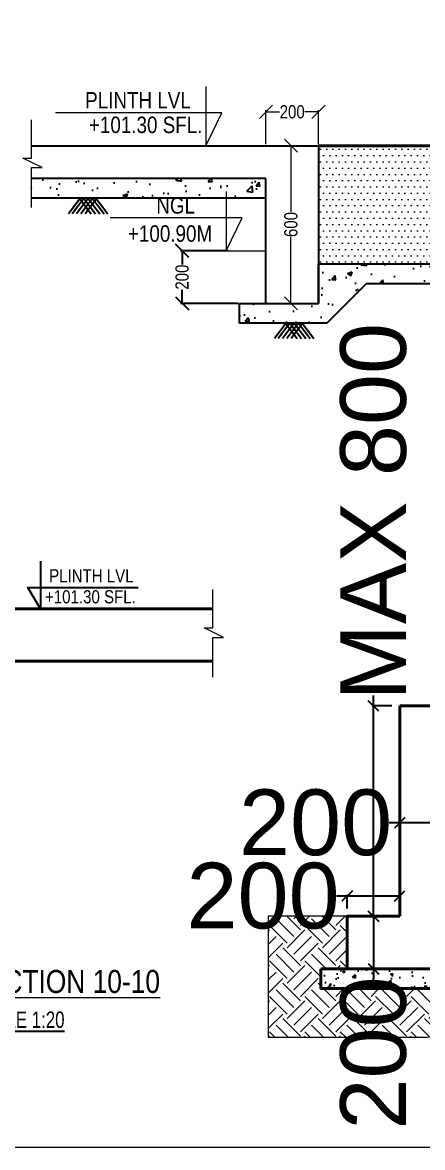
# Model space of a CAD drawing. Header units: millimetres. Extents: x 372 to 37729, y 179 to 80599.
# Drawn here: x 17064 to 18586, y 10343 to 14622 of the extents above; entities that cross this region are included whole.
import ezdxf

# ---------------------------------------------------------------- set-up
doc = ezdxf.new("R2010")
doc.units = ezdxf.units.MM
for name, pattern in [('CONTINOUS', [0]), ('CONTINU', [0]), ('DASHDOT', [1, 0.5, -0.25, 0, -0.25])]:
    doc.linetypes.add(name, pattern=pattern)
for name, color, linetype, lineweight in [('A-CONC-PATT', 253, 'Continuous', 0), ('A-GRID-LINE', 252, 'DASHDOT', 15), ('A-WALL', 2, 'Continuous', 40), ('A-WALL-PATT', 8, 'Continuous', 9), ('S - BEAM', 7, 'Continuous', 13), ('S - COL', 5, 'Continuous', 40), ('S - SEC CUT', 5, 'Continuous', 13), ('S - SEC CUT TXT', 1, 'Continuous', 13), ('STR-Stair', 1, 'Continuous', 13)]:
    doc.layers.add(name, color=color, linetype=linetype, lineweight=lineweight)
for name, color, linetype in [('BEAM-1', 7, 'CONTINU'), ('NON STR WALL', 4, 'Continuous'), ('S - HATCH', 8, 'Continuous'), ('S-SECTION', 5, 'Continuous'), ('TEMP', 8, 'Continuous'), ('TEXT', 7, 'Continuous')]:
    doc.layers.add(name, color=color, linetype=linetype)
doc.styles.add('SD', font='ARIALNB.TTF')
doc.styles.add('SED', font='ARIALN.TTF', dxfattribs={"height": 50})
doc.styles.add('SOBHA', font='arial.ttf')
doc.styles.add('sobha.sed', font='swisscl.ttf')
doc.dimstyles.new('S--20', dxfattribs={"dimscale": 20, "dimtxt": 12.5, "dimasz": 2, "dimexe": 0.25, "dimexo": 1.5, "dimgap": 0.1, "dimtad": 0, "dimdec": 0, "dimrnd": 0.0005, "dimzin": 0, "dimdsep": 46, "dimtxsty": 'SOBHA', "dimblk": 'OBLIQUE', "dimcen": 0.09, "dimclrd": 8, "dimclre": 8, "dimclrt": 4, "dimadec": 0, "dimazin": 0, "dimtfac": 1, "dimtdec": 0, "dimtofl": 0, "dimtmove": 0, "dimatfit": 3, "dimfxl": 0.18, "dimtolj": 1, "dimtzin": 0, "dimlwd": -1, "dimlwe": -1, "dimarcsym": 0})
doc.dimstyles.new('S--25', dxfattribs={"dimscale": 25, "dimtxt": 50, "dimasz": 2, "dimexe": 0.25, "dimexo": 0.25, "dimgap": 0.1, "dimtad": 0, "dimdec": 0, "dimrnd": 0.0005, "dimzin": 0, "dimdsep": 46, "dimtxsty": 'SED', "dimblk": 'OBLIQUE', "dimcen": 0.09, "dimclrd": 8, "dimclre": 8, "dimclrt": 6, "dimadec": 0, "dimazin": 0, "dimtfac": 1, "dimtdec": 0, "dimtofl": 0, "dimtmove": 0, "dimatfit": 3, "dimfxl": 0.18, "dimtolj": 1, "dimtzin": 0, "dimlwd": -1, "dimlwe": -1, "dimarcsym": 0})

# ---------------------------------------------------------------- blocks, each defined once
blk = doc.blocks.new('_Oblique')
at = {"color": 0, "linetype": 'ByBlock', "lineweight": -2}
blk.add_line((-0.5, -0.5), (0.5, 0.5), dxfattribs=at)
blk = doc.blocks.new('*D443')
at = {"layer": 'BEAM-1', "color": 8, "transparency": 16777216}
for p, q in [((17846.7, 13753.7), (17664.8, 13753.7)), ((17671, 13753.7), (17671, 13701.7)), ((17671, 13553.7), (17671, 13605.6)), ((17883.7, 13553.7), (17664.8, 13553.7))]:
    blk.add_line(p, q, dxfattribs=at)
at = {"layer": 'Defpoints', "color": 0, "transparency": 16777216}
for p in [(17853, 13753.7), (17671, 13553.7), (17889.9, 13553.7)]:
    blk.add_point(p, dxfattribs=at)
at = {"layer": 'BEAM-1', "color": 8, "transparency": 16777216, "xscale": 50, "yscale": 50, "zscale": 50}
for p, rotation in [((17671, 13753.7), 90), ((17671, 13553.7), 270)]:
    blk.add_blockref('_Oblique', p, dxfattribs=dict(at, rotation=rotation))
at = {"layer": 'BEAM-1', "color": 6, "transparency": 16777216, "insert": (17671, 13653.7), "char_height": 50, "attachment_point": 5, "rotation": 90, "style": 'SED'}
blk.add_mtext('\\A1;200', dxfattribs=at)
blk = doc.blocks.new('*D332')
at = {"layer": 'Defpoints', "color": 0, "linetype": 'ByBlock', "transparency": 16777216}
for p in [(18063.9, 14153.7), (18085, 14153.7), (18063.9, 13553.7)]:
    blk.add_point(p, dxfattribs=at)
at = {"layer": 'STR-Stair', "color": 8, "transparency": 16777216}
for p, q in [((18070.2, 14153.7), (18091.3, 14153.7)), ((18085, 14153.7), (18085, 13901.5)), ((18085, 13553.7), (18085, 13805.8)), ((18070.2, 13553.7), (18091.3, 13553.7))]:
    blk.add_line(p, q, dxfattribs=at)
at = {"layer": 'STR-Stair', "color": 8, "linetype": 'ByBlock', "transparency": 16777216, "xscale": 50, "yscale": 50, "zscale": 50}
for p, rotation in [((18085, 14153.7), 90), ((18085, 13553.7), 270)]:
    blk.add_blockref('_Oblique', p, dxfattribs=dict(at, rotation=rotation))
at = {"layer": 'STR-Stair', "color": 6, "linetype": 'ByBlock', "transparency": 16777216, "insert": (18085, 13853.7), "char_height": 50, "attachment_point": 5, "rotation": 90, "style": 'SED'}
blk.add_mtext('\\A1;600', dxfattribs=at)
blk = doc.blocks.new('*D333')
at = {"layer": 'Defpoints', "color": 0, "linetype": 'ByBlock', "transparency": 16777216}
for p in [(17989.9, 14282.2), (17989.9, 14153.7), (18189.9, 14153.7)]:
    blk.add_point(p, dxfattribs=at)
at = {"layer": 'STR-Stair', "color": 8, "transparency": 16777216}
for p, q in [((17989.9, 14159.9), (17989.9, 14288.5)), ((17989.9, 14282.2), (18041.9, 14282.2)), ((18189.9, 14282.2), (18138, 14282.2)), ((18189.9, 14159.9), (18189.9, 14288.5))]:
    blk.add_line(p, q, dxfattribs=at)
at = {"layer": 'STR-Stair', "color": 8, "linetype": 'ByBlock', "transparency": 16777216, "xscale": 50, "yscale": 50, "zscale": 50, "rotation": 180}
blk.add_blockref('_Oblique', (17989.9, 14282.2), dxfattribs=at)
at = {"layer": 'STR-Stair', "color": 8, "linetype": 'ByBlock', "transparency": 16777216, "xscale": 50, "yscale": 50, "zscale": 50}
blk.add_blockref('_Oblique', (18189.9, 14282.2), dxfattribs=at)
at = {"layer": 'STR-Stair', "color": 6, "linetype": 'ByBlock', "transparency": 16777216, "insert": (18089.9, 14282.2), "char_height": 50, "attachment_point": 5, "style": 'SED'}
blk.add_mtext('\\A1;200', dxfattribs=at)
blk = doc.blocks.new('*D306')
at = {"layer": 'Defpoints', "color": 0, "linetype": 'ByBlock', "transparency": 16777216}
for p in [(18498.8, 11677.3), (18698.8, 11677.3), (18498.8, 11578)]:
    blk.add_point(p, dxfattribs=at)
at = {"layer": 'NON STR WALL', "color": 8, "transparency": 16777216}
for p, q in [((18498.8, 11647.3), (18498.8, 11573)), ((18698.8, 11647.3), (18698.8, 11573)), ((18498.8, 11578), (18458.8, 11578)), ((18698.8, 11578), (18498.8, 11578))]:
    blk.add_line(p, q, dxfattribs=at)
at = {"layer": 'NON STR WALL', "color": 8, "linetype": 'ByBlock', "transparency": 16777216, "xscale": 40, "yscale": 40, "zscale": 40, "rotation": 180}
blk.add_blockref('_Oblique', (18498.8, 11578), dxfattribs=at)
at = {"layer": 'NON STR WALL', "color": 8, "linetype": 'ByBlock', "transparency": 16777216, "xscale": 40, "yscale": 40, "zscale": 40}
blk.add_blockref('_Oblique', (18698.8, 11578), dxfattribs=at)
at = {"layer": 'NON STR WALL', "color": 4, "linetype": 'ByBlock', "transparency": 16777216, "insert": (18178.9, 11578), "char_height": 250, "attachment_point": 5, "style": 'SOBHA'}
blk.add_mtext('\\A1;200', dxfattribs=at)
blk = doc.blocks.new('*D428')
at = {"layer": 'Defpoints', "color": 0, "linetype": 'ByBlock', "transparency": 16777216}
for p in [(18298.8, 11299.2), (18298.8, 11222.2), (18498.8, 11222.2)]:
    blk.add_point(p, dxfattribs=at)
at = {"layer": 'NON STR WALL', "color": 8, "transparency": 16777216}
for p, q in [((18298.8, 11299.2), (18258.8, 11299.2)), ((18298.8, 11252.2), (18298.8, 11304.2)), ((18498.8, 11299.2), (18298.8, 11299.2)), ((18498.8, 11252.2), (18498.8, 11304.2))]:
    blk.add_line(p, q, dxfattribs=at)
at = {"layer": 'NON STR WALL', "color": 8, "linetype": 'ByBlock', "transparency": 16777216, "xscale": 40, "yscale": 40, "zscale": 40, "rotation": 180}
blk.add_blockref('_Oblique', (18298.8, 11299.2), dxfattribs=at)
at = {"layer": 'NON STR WALL', "color": 8, "linetype": 'ByBlock', "transparency": 16777216, "xscale": 40, "yscale": 40, "zscale": 40}
blk.add_blockref('_Oblique', (18498.8, 11299.2), dxfattribs=at)
at = {"layer": 'NON STR WALL', "color": 4, "linetype": 'ByBlock', "transparency": 16777216, "insert": (17978.9, 11299.2), "char_height": 250, "attachment_point": 5, "style": 'SOBHA'}
blk.add_mtext('\\A1;200', dxfattribs=at)
blk = doc.blocks.new('*D307')
at = {"layer": 'Defpoints', "color": 0, "linetype": 'ByBlock', "transparency": 16777216}
for p in [(18414.3, 11222.2), (18399.3, 11022.2), (18414.3, 11022.2)]:
    blk.add_point(p, dxfattribs=at)
at = {"layer": 'NON STR WALL', "color": 8, "transparency": 16777216}
for p, q in [((18384.3, 11222.2), (18394.3, 11222.2)), ((18399.3, 11222.2), (18399.3, 11022.2)), ((18384.3, 11022.2), (18394.3, 11022.2)), ((18399.3, 11022.2), (18399.3, 10982.2))]:
    blk.add_line(p, q, dxfattribs=at)
at = {"layer": 'NON STR WALL', "color": 8, "linetype": 'ByBlock', "transparency": 16777216, "xscale": 40, "yscale": 40, "zscale": 40}
for p, rotation in [((18399.3, 11222.2), 90), ((18399.3, 11022.2), 270)]:
    blk.add_blockref('_Oblique', p, dxfattribs=dict(at, rotation=rotation))
at = {"layer": 'NON STR WALL', "color": 4, "linetype": 'ByBlock', "transparency": 16777216, "insert": (18399.3, 10702.3), "char_height": 250, "attachment_point": 5, "rotation": 90, "style": 'SOBHA'}
blk.add_mtext('\\A1;200', dxfattribs=at)
blk = doc.blocks.new('*D430')
at = {"layer": 'Defpoints', "color": 0, "linetype": 'ByBlock', "transparency": 16777216}
for p in [(18399.3, 12022.2), (18498.8, 12022.2), (18498.8, 11222.2)]:
    blk.add_point(p, dxfattribs=at)
at = {"layer": 'NON STR WALL', "color": 8, "transparency": 16777216}
for p, q in [((18399.3, 12022.2), (18399.3, 12062.2)), ((18468.8, 12022.2), (18394.3, 12022.2)), ((18399.3, 11222.2), (18399.3, 12022.2)), ((18468.8, 11222.2), (18394.3, 11222.2))]:
    blk.add_line(p, q, dxfattribs=at)
at = {"layer": 'NON STR WALL', "color": 8, "linetype": 'ByBlock', "transparency": 16777216, "xscale": 40, "yscale": 40, "zscale": 40}
for p, rotation in [((18399.3, 12022.2), 90), ((18399.3, 11222.2), 270)]:
    blk.add_blockref('_Oblique', p, dxfattribs=dict(at, rotation=rotation))
at = {"layer": 'NON STR WALL', "color": 4, "linetype": 'ByBlock', "transparency": 16777216, "insert": (18399.3, 12761.2), "char_height": 250, "attachment_point": 5, "rotation": 90, "style": 'SOBHA'}
blk.add_mtext('\\A1;MAX 800', dxfattribs=at)

msp = doc.modelspace()

# ---------------------------------------------------------------- hatches: boundary and pattern name
at = {"layer": 'A-CONC-PATT', "linetype": 'ByBlock'}
h = msp.add_hatch(dxfattribs=at)
h.set_pattern_fill('EARTH', color=8, scale=15, angle=45)
h.set_pattern_definition([(45, (123594.12, 2235012.68), (0, 134.703842), [95.25, -95.25]), (45, (123568.87, 2235037.93), (0, 134.703842), [95.25, -95.25]), (45, (123543.61, 2235063.19), (0, 134.703842), [95.25, -95.25]), (135, (123543.61, 2235080.03), (-134.703842, 0), [95.25, -95.25]), (135, (123568.87, 2235105.28), (-134.703842, 0), [95.25, -95.25]), (135, (123594.12, 2235130.54), (-134.703842, 0), [95.25, -95.25])])
h.paths.add_polyline_path([(17998.3, 10762.2), (18603.2, 10762.2), (18972.4, 10836), (19145.9, 10870.8), (19316.9, 10870.8), (19522, 10870.8), (19998.8, 10857.3), (20387.2, 10774.1), (20695.3, 10774.1), (20824.5, 10826.3), (20824.5, 10960.9), (20920.8, 11057.1), (20920.8, 11180.8), (20793.6, 11262), (20698.8, 11222.2), (20698.8, 11147.2), (20298.8, 11147.2), (20298.8, 11222.2), (18898.8, 11222.2), (18898.8, 11022.2), (18998.8, 11022.2), (18998.8, 10947.2), (18198.8, 10947.2), (18198.8, 11022.2), (18298.8, 11022.2), (18298.8, 11222.2), (17998.3, 11222.2)])
h.paths.add_polyline_path([(19728.3, 10831.7), (20436, 10831.7), (20436, 11346.9), (19728.3, 11346.9)], flags=9)
h.paths.add_polyline_path([(20640.3, 11002.6), (21348, 11002.6), (21348, 11517.8), (20640.3, 11517.8)], flags=9)
h.paths.add_polyline_path([(18940.3, 10818.8), (19648, 10818.8), (19648, 11333.9), (18940.3, 11333.9)], flags=9)
h.paths.add_polyline_path([(19833.6, 10944.5), (20152.6, 10944.5), (20152.6, 11049.9), (19833.6, 11049.9)], flags=24)
at = {"layer": 'A-WALL-PATT', "ltscale": 25}
h = msp.add_hatch(dxfattribs=at)
h.set_pattern_fill('DOTS', color=256, scale=15)
h.set_pattern_definition([(0, (122269.947, 2235012.675), (11.90625, 23.8125), [0, -23.8125])])
h.paths.add_polyline_path([(20289.9, 13703.7), (20289.9, 13853.7), (19889.9, 13853.7), (19889.9, 13953.7), (19489.9, 13953.7), (19489.9, 14053.7), (19089.9, 14053.7), (19089.9, 14153.7), (18189.9, 14153.7), (18189.9, 13703.7)])
at = {"layer": 'BEAM-1', "lineweight": -3}
h = msp.add_hatch(dxfattribs=at)
h.set_pattern_fill('AR-CONC', color=256)
h.set_pattern_definition([(50, (-165836.7, -90598.71), (182.18467, -15.93909), [19.05, -209.55]), (355, (-165836.7, -90598.71), (-35.24342, 191.05685), [15.24, -167.64058]), (100.45144, (-165821.52, -90600.04), (146.94125, 175.11775), [16.19001, -178.09024]), (46.1842, (-165836.7, -90547.91), (271.07904, -42.04233), [28.575, -314.325]), (96.63556, (-165814.1, -90551.42), (237.40413, 247.42612), [24.28502, -267.1356]), (351.18415, (-165836.7, -90547.9), (237.40413, 247.42612), [22.85997, -251.45973]), (21, (-165811.3, -90560.61), (151.61439, -102.2652), [19.05, -209.55]), (326, (-165811.3, -90560.61), (61.80203, 184.18797), [15.24, -167.64]), (71.451445, (-165798.67, -90569.13), (213.41642, 81.92277), [16.19001, -178.08994]), (37.5, (-165836.7, -90598.71), (3.088603, 84.555039), [0, -165.608, 0, -170.18, 0, -168.275]), (7.5, (-165836.7, -90598.71), (66.819663, 100.180575), [0, -97.028, 0, -161.798, 0, -64.135]), (327.5, (-165893.34, -90598.71), (135.590595, -5.728744), [0, -63.5, 0, -198.12, 0, -262.89]), (317.5, (-165918.74, -90598.71), (148.12918, 25.42649), [0, -82.55, 0, -131.572, 0, -186.69])])
h.paths.add_polyline_path([(17097.6, 14028.7), (17097.6, 13953.7), (17989.9, 13953.7), (17989.9, 14028.7)])
h = msp.add_hatch(dxfattribs=at)
h.set_pattern_fill('AR-CONC', color=256)
h.set_pattern_definition([(50, (-165436.7, -90588.71), (182.18467, -15.93909), [19.05, -209.55]), (355, (-165436.7, -90588.71), (-35.24342, 191.05685), [15.24, -167.64058]), (100.45144, (-165421.52, -90590.04), (146.94125, 175.11775), [16.19001, -178.09024]), (46.1842, (-165436.7, -90537.91), (271.07904, -42.04233), [28.575, -314.325]), (96.63556, (-165414.1, -90541.42), (237.40413, 247.42612), [24.28502, -267.1356]), (351.18415, (-165436.7, -90537.9), (237.40413, 247.42612), [22.85997, -251.45973]), (21, (-165411.3, -90550.61), (151.61439, -102.2652), [19.05, -209.55]), (326, (-165411.3, -90550.61), (61.80203, 184.18797), [15.24, -167.64]), (71.451445, (-165398.67, -90559.13), (213.41642, 81.92277), [16.19001, -178.08994]), (37.5, (-165436.7, -90588.71), (3.088603, 84.555039), [0, -165.608, 0, -170.18, 0, -168.275]), (7.5, (-165436.7, -90588.71), (66.819663, 100.180575), [0, -97.028, 0, -161.798, 0, -64.135]), (327.5, (-165493.34, -90588.71), (135.590595, -5.728744), [0, -63.5, 0, -198.12, 0, -262.89]), (317.5, (-165518.74, -90588.71), (148.12918, 25.42649), [0, -82.55, 0, -131.572, 0, -186.69])])
edge = h.paths.add_edge_path()
edge.add_line((18421, 13678.7), (18254.5, 13512.2))
edge.add_line((18221, 13478.7), (17889.9, 13478.7))
edge.add_line((17889.9, 13478.7), (17889.9, 13553.7))
edge.add_line((17889.9, 13553.7), (18063.9, 13553.7))
edge.add_line((18063.9, 13553.7), (18189.9, 13553.7))
edge.add_line((18189.9, 13553.7), (18189.9, 13703.7))
edge.add_line((18189.9, 13703.7), (18937.6, 13703.7))
edge.add_line((18937.6, 13703.7), (20389.9, 13703.7))
edge.add_line((20389.9, 13703.7), (20389.9, 13628.7))
edge.add_line((20389.9, 13628.7), (18421, 13628.7))
at = {"layer": 'S - HATCH'}
h = msp.add_hatch(dxfattribs=at)
h.set_pattern_fill('AR-CONC', color=256, scale=0.5)
h.set_pattern_definition([(50, (38310.71, 121704.5), (91.092334, -7.969543), [9.525, -104.775]), (355, (38310.71, 121704.5), (-17.62171, 95.52842), [7.62, -83.82029]), (100.451445, (38318.3, 121703.84), (73.470624, 87.558876), [8.095004, -89.04512]), (46.1842, (38310.71, 121729.9), (135.53952, -21.02116), [14.2875, -157.1625]), (96.63556, (38322, 121728.15), (118.70207, 123.71306), [12.14251, -133.5678]), (351.18415, (38310.71, 121729.9), (118.70207, 123.71306), [11.42998, -125.72987]), (21, (38323.41, 121723.55), (75.807196, -51.1326), [9.525, -104.775]), (326, (38323.41, 121723.55), (30.901014, 92.09398), [7.62, -83.82]), (71.451445, (38329.73, 121719.29), (106.70821, 40.961384), [8.095004, -89.04497]), (37.5, (38310.71, 121704.503), (1.544302, 42.277519), [0, -82.804, 0, -85.09, 0, -84.1375]), (7.5, (38310.71, 121704.503), (33.409831, 50.090287), [0, -48.514, 0, -80.899, 0, -32.0675]), (327.5, (38282.39, 121704.503), (67.795298, -2.864372), [0, -31.75, 0, -99.06, 0, -131.445]), (317.5, (38269.69, 121704.503), (74.06459, 12.713246), [0, -41.275, 0, -65.786, 0, -93.345])])
h.paths.add_polyline_path([(18198.8, 11022.2), (18198.8, 10947.2), (18998.8, 10947.2), (18998.8, 11022.2)])

# ---------------------------------------------------------------- linework, layer by layer
at = {"layer": 'A-CONC-PATT', "color": 8, "linetype": 'ByBlock'}
msp.add_lwpolyline([(18298.8, 11222.2), (17998.3, 11222.2), (17998.3, 10762.2), (18603.2, 10762.2), (18972.4, 10836), (19145.9, 10870.8), (19316.9, 10870.8), (19522, 10870.8), (19998.8, 10857.3), (20387.2, 10774.1), (20695.3, 10774.1), (20824.5, 10826.3), (20824.5, 10960.9), (20920.8, 11057.1), (20920.8, 11180.8), (20793.6, 11262), (20698.8, 11222.2)], dxfattribs=at)
at = {"layer": 'A-GRID-LINE', "linetype": 'Continuous', "ltscale": 2000, "elevation": 0.4}
msp.add_lwpolyline([(17097.6, 13919), (17097.6, 14070.1), (17138.3, 14070.1), (17065.4, 14106.7), (17097.6, 14106.7), (17097.6, 14251.9)], dxfattribs=at)
at = {"layer": 'A-GRID-LINE', "linetype": 'Continuous', "ltscale": 2000}
msp.add_lwpolyline([(17787.3, 12132), (17787.3, 12283), (17828, 12283), (17755.1, 12319.7), (17787.3, 12319.7), (17787.3, 12464.8)], dxfattribs=at)
at = {"layer": 'A-WALL', "elevation": 0.4}
msp.add_lwpolyline([(20289.9, 13703.7), (20289.9, 13853.7), (19889.9, 13853.7), (19889.9, 13953.7), (19489.9, 13953.7), (19489.9, 14053.7), (19089.9, 14053.7), (19089.9, 14153.7), (18189.9, 14153.7)], dxfattribs=at)
at = {"layer": 'BEAM-1', "lineweight": -3}
msp.add_line((17989.9, 13953.7, 0.4), (17097.6, 13953.7, 0.4), dxfattribs=at)
at = {"layer": 'BEAM-1', "color": 7, "lineweight": -3, "elevation": 0.4}
for points in [[(18189.9, 13553.7), (18189.9, 13703.7)], [(18189.9, 13703.7), (18937.6, 13703.7)], [(18371, 13628.7), (18221, 13478.7)], [(20389.9, 13628.7), (18371, 13628.7)], [(17889.9, 13478.7), (17889.9, 13553.7)], [(17889.9, 13553.7), (18063.9, 13553.7)], [(18063.9, 13553.7), (18189.9, 13553.7)], [(18221, 13478.7), (17889.9, 13478.7)]]:
    msp.add_lwpolyline(points, dxfattribs=at)
at = {"layer": 'S - BEAM', "color": 7, "linetype": 'CONTINOUS', "lineweight": 0, "elevation": 0.4}
for points in [[(17889.9, 13478.7), (18221, 13478.7), (18371, 13628.7)], [(17889.9, 13553.7), (18189.9, 13553.7)], [(17889.9, 13478.7), (17889.9, 13553.7)]]:
    msp.add_lwpolyline(points, dxfattribs=at)
at = {"layer": 'S - COL'}
for p, q in [((17787.3, 12392.2), (16915, 12392.2)), ((17787.3, 12192.2), (16915, 12192.2)), ((18498.8, 12022.2), (18498.8, 11222.2))]:
    msp.add_line(p, q, dxfattribs=at)
for points in [[(18498.8, 12022.2), (18698.8, 12022.2)], [(18698.8, 11222.2), (18898.8, 11222.2), (18898.8, 11022.2), (18298.8, 11022.2), (18298.8, 11222.2), (18498.8, 11222.2)]]:
    msp.add_lwpolyline(points, dxfattribs=at)
msp.add_lwpolyline([(18198.8, 11022.2), (18998.8, 11022.2), (18998.8, 10947.2), (18198.8, 10947.2)], close=True, dxfattribs=at)
at = {"layer": 'S - SEC CUT', "color": 8}
msp.add_line((17671, 13753.7, 0.4), (17989.9, 13753.7, 0.4), dxfattribs=at)
at = {"layer": 'S - SEC CUT', "color": 7, "elevation": 0.4}
for points in [[(17761.7, 14379.1), (17761.7, 14153.7), (17822.4, 14279.1), (17189.9, 14279.1)], [(17838.6, 13979.1), (17838.6, 13753.7), (17899.3, 13879.1), (17397.6, 13879.1)]]:
    msp.add_lwpolyline(points, dxfattribs=at)
at = {"layer": 'S-SECTION', "linetype": 'ByBlock'}
for p, q in [((17097.6, 14153.7, 0.4), (18189.9, 14153.7, 0.4)), ((18189.9, 14153.7, 0.4), (18189.9, 13553.7, 0.4)), ((17989.9, 14028.7, 0.4), (17097.6, 14028.7, 0.4)), ((17989.9, 13553.7, 0.4), (17989.9, 14028.7, 0.4))]:
    msp.add_line(p, q, dxfattribs=at)
at = {"layer": 'STR-Stair', "linetype": 'ByBlock'}
msp.add_lwpolyline([(10574.1, 18212.7), (23824.1, 18212.7), (23824.1, 10342.7), (10574.1, 10342.7)], close=True, dxfattribs=at)
at = {"layer": 'TEMP', "color": 23, "linetype": 'Continuous', "ltscale": 10}
for p, q in [((17282.6, 13952.6, 0.4), (17238.5, 13894.5, 0.4)), ((17297.1, 13952.6, 0.4), (17252.9, 13894.5, 0.4)), ((17313.6, 13952.6, 0.4), (17269.4, 13894.5, 0.4)), ((17280.9, 13952.6, 0.4), (17325.1, 13894.5, 0.4)), ((17329.7, 13952.6, 0.4), (17285.6, 13894.5, 0.4)), ((17297.5, 13952.6, 0.4), (17341.6, 13894.5, 0.4)), ((17346.3, 13952.6, 0.4), (17302.1, 13894.5, 0.4)), ((17313.6, 13952.6, 0.4), (17357.7, 13894.5, 0.4)), ((17330.1, 13952.6, 0.4), (17374.3, 13894.5, 0.4)), ((17344.6, 13952.6, 0.4), (17388.7, 13894.5, 0.4)), ((18066.3, 13478.1, 0.4), (18022.1, 13420, 0.4)), ((18080.7, 13478.1, 0.4), (18036.5, 13420, 0.4)), ((18097.2, 13478.1, 0.4), (18053.1, 13420, 0.4)), ((18064.6, 13478.1, 0.4), (18108.7, 13420, 0.4)), ((18113.3, 13478.1, 0.4), (18069.2, 13420, 0.4)), ((18081.1, 13478.1, 0.4), (18125.3, 13420, 0.4)), ((18129.9, 13478.1, 0.4), (18085.7, 13420, 0.4)), ((18097.2, 13478.1, 0.4), (18141.4, 13420, 0.4)), ((18113.8, 13478.1, 0.4), (18157.9, 13420, 0.4)), ((18128.2, 13478.1, 0.4), (18172.3, 13420, 0.4))]:
    msp.add_line(p, q, dxfattribs=at)
at = {"layer": 'TEMP', "color": 7}
msp.add_lwpolyline([(17132.6, 12573.5), (17132.6, 12392.2), (17083.6, 12473.4), (17503.7, 12473.4)], dxfattribs=at)

# ---------------------------------------------------------------- texts
at = {"layer": 'S - SEC CUT', "color": 4, "attachment_point": 1, "style": 'SED'}
for s, insert, char_height, width in [('PLINTH LVL', (17302.2, 14357.7, 0.4), 62.5, 586.517), ('+101.30 SFL.', (17316.5, 14264.2, 0.4), 62.5, 586.517), ('NGL ', (17573, 13957.7, 0.4), 62.5, 586.517), (' +100.90M ', (17445, 13850.7, 0.4), 62.5, 586.517), ('PLINTH LVL', (17165.1, 12542.6), 50, 437.836), ('+101.30 SFL.', (17149.4, 12462.7), 50, 437.836)]:
    msp.add_mtext(s, dxfattribs=dict(at, insert=insert, char_height=char_height, width=width))
at = {"layer": 'S - SEC CUT TXT', "color": 1, "linetype": 'ByBlock', "insert": (16857.3, 11017.9), "char_height": 87.5, "width": 779.597, "attachment_point": 1, "rotation": 0.0107, "style": 'SD'}
msp.add_mtext('{\\fArial Narrow|b0|i0|c0|p34;\\LSECTION 10-10}', dxfattribs=at)
at = {"layer": 'TEXT', "insert": (17261.9, 10796.6), "char_height": 62.5, "width": 390.735, "attachment_point": 9, "style": 'sobha.sed'}
msp.add_mtext('\\pxql;{\\LSCALE 1:20}', dxfattribs=at)

# ---------------------------------------------------------------- dimensions: what is measured, and where the dimension line sits
at = {"layer": 'BEAM-1'}
dim = msp.add_linear_dim(base=(17671, 13553.7, 0.4), p1=(17853, 13753.7, 0.4), p2=(17889.9, 13553.7, 0.4), angle=90, dimstyle='S--25', override={"dimtmove": 1}, dxfattribs=at)
dim.commit()
dim.dimension.update_dxf_attribs({"geometry": '*D443', "text_midpoint": (17671, 13653.7, 0.4)})
at = {"layer": 'NON STR WALL', "linetype": 'ByBlock'}
dim = msp.add_linear_dim(base=(18399.3, 12022.2), p1=(18498.8, 11222.2), p2=(18498.8, 12022.2), angle=90, text='MAX <>', dimstyle='S--20', dxfattribs=at)
dim.commit()
dim.dimension.update_dxf_attribs({"geometry": '*D430', "text_midpoint": (18399.3, 12761.2)})
dim = msp.add_linear_dim(base=(18498.8, 11578), p1=(18698.8, 11677.3), p2=(18498.8, 11677.3), dimstyle='S--20', dxfattribs=at)
dim.commit()
dim.dimension.update_dxf_attribs({"geometry": '*D306', "text_midpoint": (18178.9, 11578)})
dim = msp.add_linear_dim(base=(18298.8, 11299.2), p1=(18498.8, 11222.2), p2=(18298.8, 11222.2), dimstyle='S--20', dxfattribs=at)
dim.commit()
dim.dimension.update_dxf_attribs({"geometry": '*D428', "text_midpoint": (17978.9, 11299.2), "dimtype": 160})
dim = msp.add_linear_dim(base=(18399.3, 11022.2), p1=(18414.3, 11222.2), p2=(18414.3, 11022.2), angle=90, dimstyle='S--20', dxfattribs=at)
dim.commit()
dim.dimension.update_dxf_attribs({"geometry": '*D307', "text_midpoint": (18399.3, 10702.3)})
at = {"layer": 'STR-Stair', "linetype": 'ByBlock'}
dim = msp.add_linear_dim(base=(17989.9, 14282.2, 0.4), p1=(18189.9, 14153.7, 0.4), p2=(17989.9, 14153.7, 0.4), dimstyle='S--25', dxfattribs=at)
dim.commit()
dim.dimension.update_dxf_attribs({"geometry": '*D333', "text_midpoint": (18089.9, 14282.2, 0.4)})
dim = msp.add_linear_dim(base=(18085, 14153.7, 0.4), p1=(18063.9, 13553.7, 0.4), p2=(18063.9, 14153.7, 0.4), angle=90, dimstyle='S--25', dxfattribs=at)
dim.commit()
dim.dimension.update_dxf_attribs({"geometry": '*D332', "text_midpoint": (18085, 13853.7, 0.4)})

doc.saveas('drawing.dxf')
